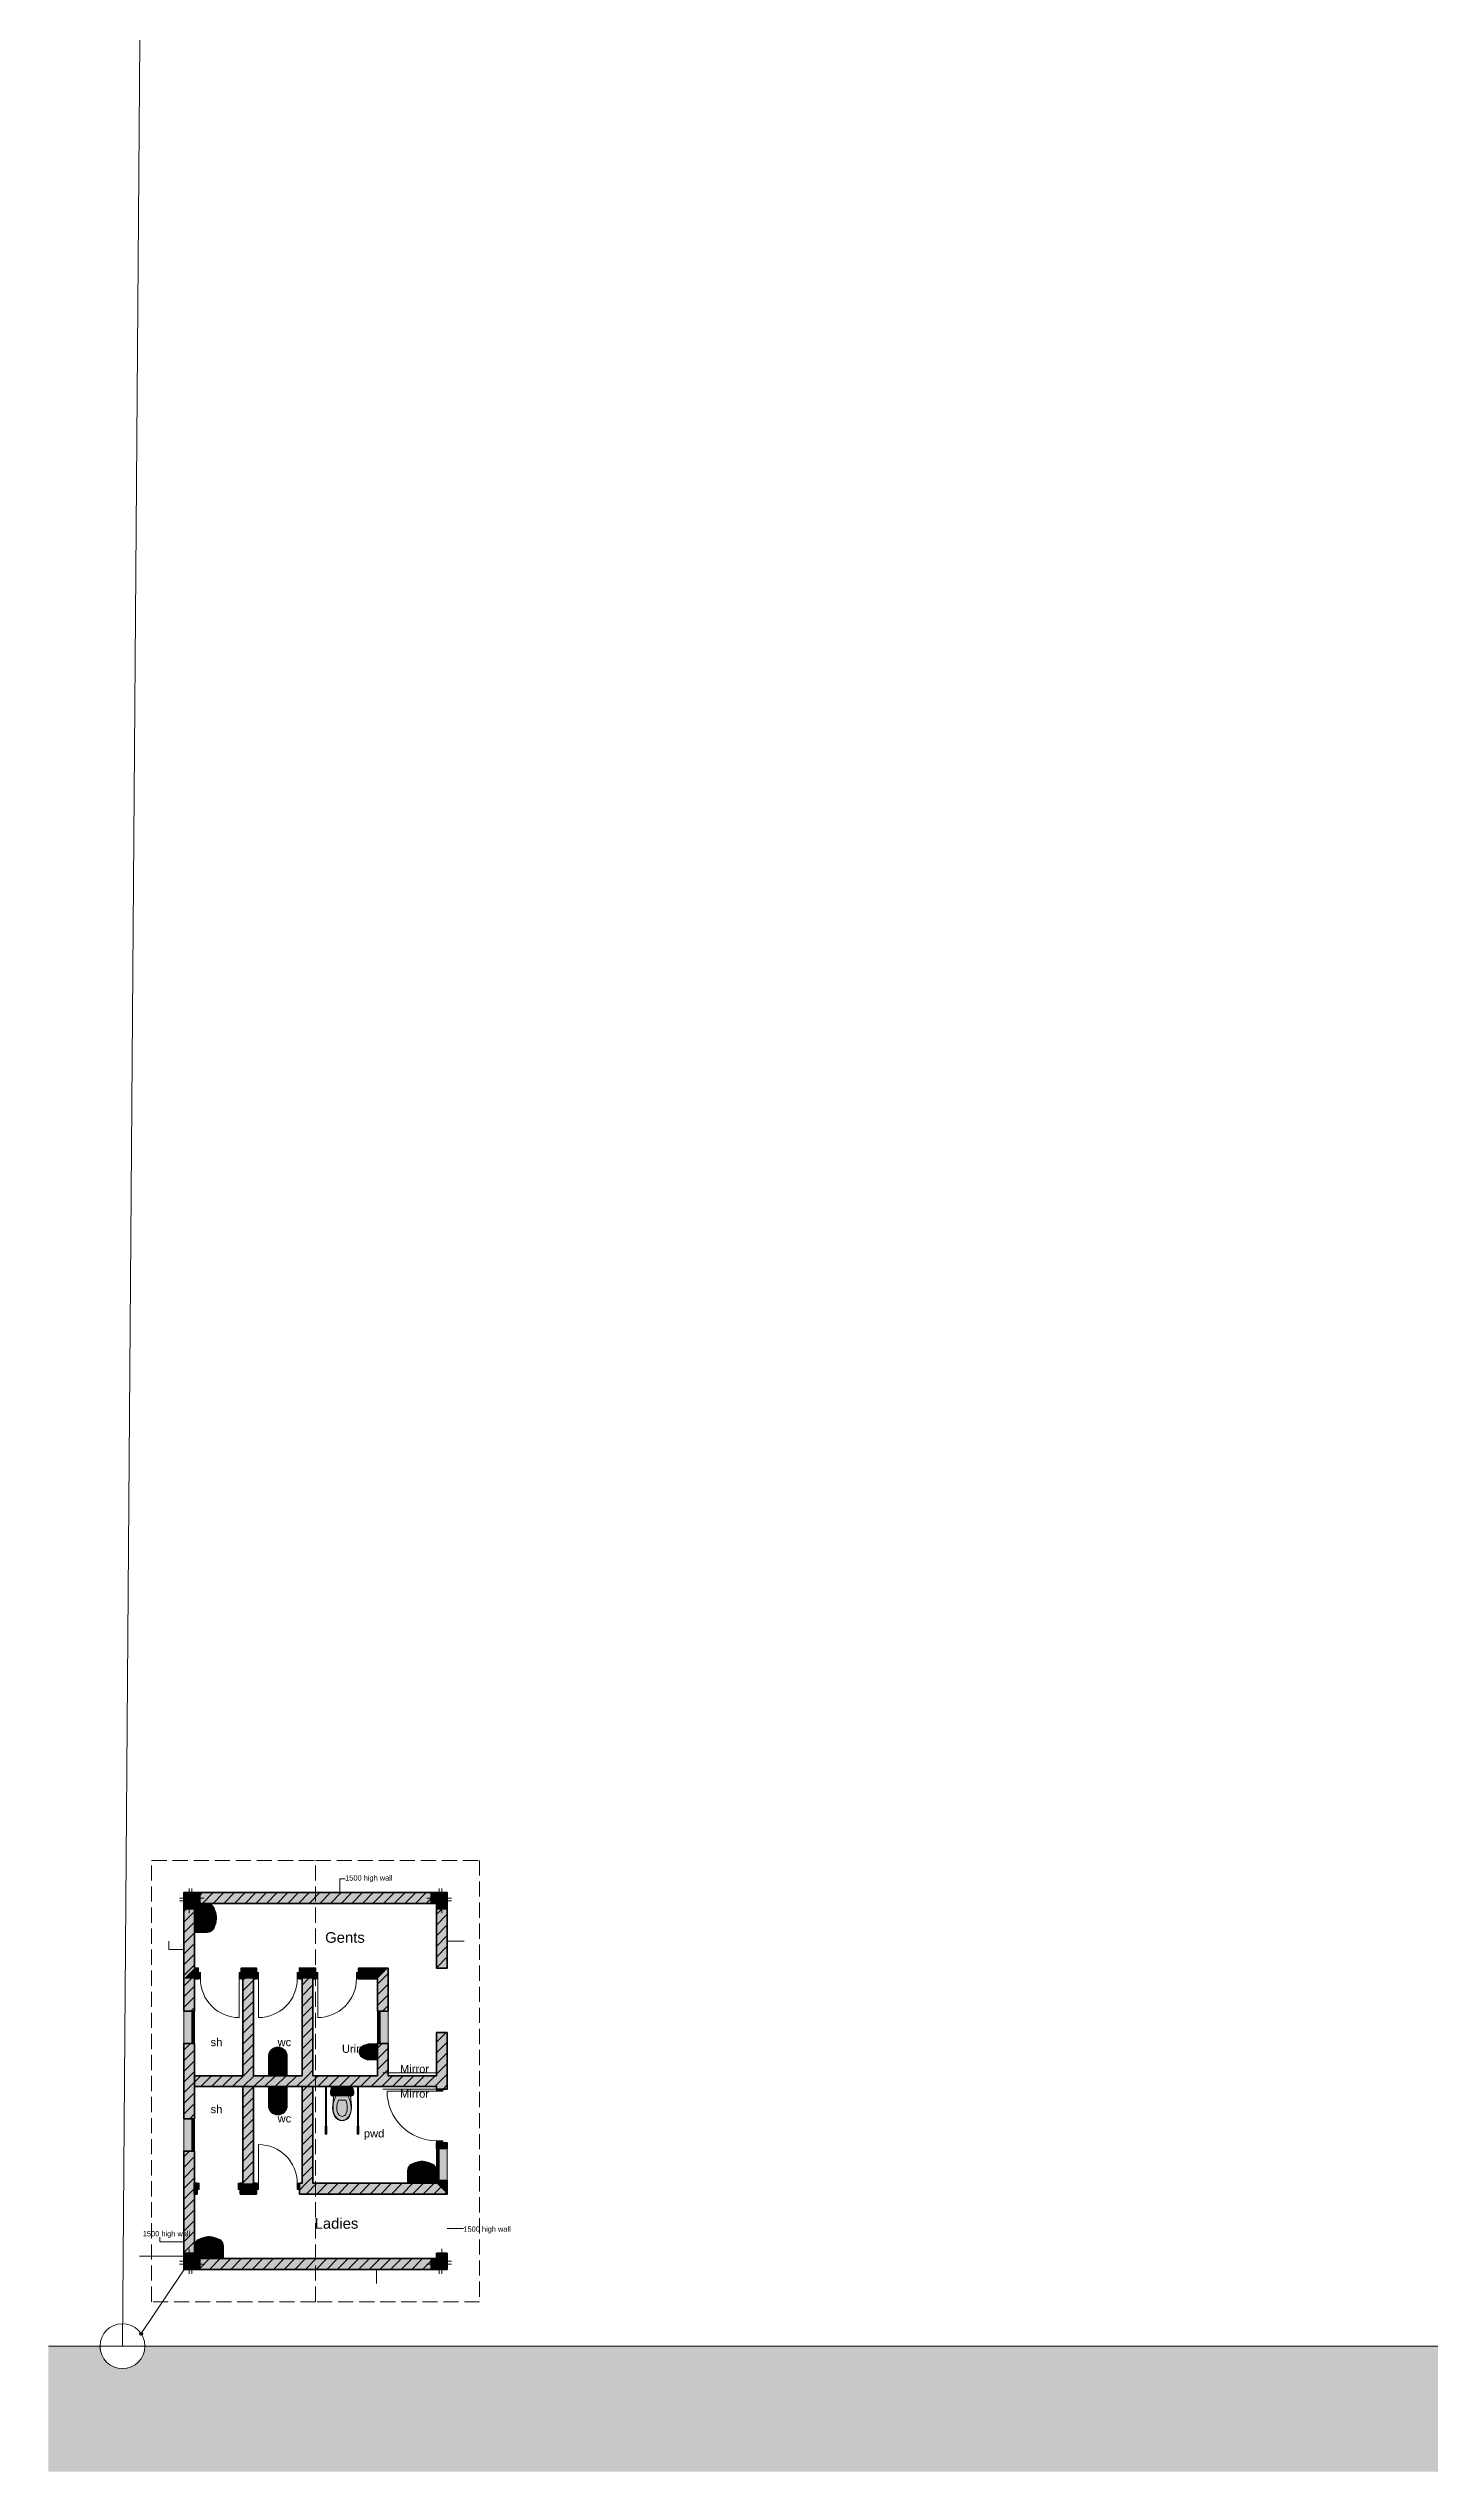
# Model space of a CAD drawing. Header units: millimetres. Extents: x -434067 to 834715, y -524312 to 693139.
# Drawn here: x 140718 to 166384, y 223674 to 268688 of the extents above; entities that cross this region are included whole.
import ezdxf

# ---------------------------------------------------------------- set-up
doc = ezdxf.new("R2010")
doc.units = ezdxf.units.MM
doc.layers.add('lights', color=1, linetype='Continuous')
doc.layers.add('PDF_2D Drafting - General', color=7, linetype='Continuous')
for name, color, linetype, true_color in [('PDF_Annotation - Label', 7, 'Continuous', 0x80c2ff), ('PDF_Interior$-$Furniture$', 7, 'Continuous', 0x6a6a6a), ('PDF_Shell - Roof', 7, 'Continuous', 0xbf8080), ('PDF_Structural - Bearing', 7, 'Continuous', 0xffffff)]:
    doc.layers.add(name, color=color, linetype=linetype, true_color=true_color)
doc.styles.add('PDF ArialMT', font='arial.ttf')

msp = doc.modelspace()

# ---------------------------------------------------------------- hatches: boundary and pattern name
at = {"layer": 'PDF_2D Drafting - General', "transparency": 33554559}
msp.add_hatch(color=256, dxfattribs=at).paths.add_polyline_path([(140718, 223674), (140718, 226003), (141675, 226003), (141701, 225860), (141773, 225735), (141884, 225642), (142020, 225592), (142165, 225592), (142302, 225642), (142413, 225735), (142485, 225860), (142510, 226003), (187917, 226003), (189781, 229961), (193940, 229961), (194944, 226003), (243979, 226003), (243979, 223674)])
at = {"layer": 'PDF_Interior$-$Furniture$', "true_color": 0xffffff, "transparency": 33554559}
for points in [[(143659, 233688), (143667, 233688), (143675, 233688), (143691, 233690), (143707, 233695), (143722, 233700), (143736, 233708), (143749, 233717), (143761, 233727), (143772, 233739), (143785, 233757), (143795, 233775), (143804, 233795), (143813, 233814), (143820, 233837), (143826, 233855), (143831, 233876), (143835, 233897), (143838, 233918), (143840, 233939), (143841, 233958), (143840, 233977), (143838, 233998), (143835, 234019), (143831, 234040), (143826, 234061), (143819, 234082), (143813, 234102), (143804, 234122), (143795, 234141), (143785, 234159), (143772, 234177), (143761, 234189), (143749, 234199), (143736, 234208), (143722, 234216), (143707, 234222), (143691, 234226), (143675, 234228), (143659, 234228), (143431, 234228), (143431, 233688)], [(144981, 231558), (144973, 231558), (144964, 231557), (144956, 231556), (144947, 231555), (144939, 231553), (144931, 231551), (144922, 231548), (144914, 231545), (144907, 231542), (144899, 231538), (144891, 231534), (144884, 231529), (144877, 231524), (144870, 231519), (144864, 231513), (144858, 231507), (144852, 231501), (144846, 231495), (144841, 231488), (144836, 231481), (144831, 231474), (144827, 231466), (144823, 231459), (144820, 231451), (144817, 231443), (144814, 231435), (144812, 231427), (144810, 231418), (144808, 231410), (144807, 231402), (144807, 231393), (144806, 231384), (144806, 231028), (144981, 231028)], [(144981, 231558), (144981, 231028), (145156, 231028), (145156, 231384), (145156, 231393), (145155, 231402), (145154, 231410), (145153, 231418), (145151, 231427), (145149, 231435), (145146, 231443), (145143, 231451), (145140, 231459), (145136, 231466), (145131, 231474), (145127, 231481), (145122, 231488), (145117, 231495), (145111, 231501), (145105, 231507), (145099, 231513), (145092, 231519), (145086, 231524), (145079, 231529), (145071, 231534), (145064, 231538), (145056, 231542), (145048, 231545), (145040, 231548), (145032, 231551), (145024, 231553), (145016, 231555), (145007, 231556), (144999, 231557), (144990, 231558)], [(146830, 231620), (146688, 231620), (146677, 231620), (146666, 231619), (146655, 231618), (146644, 231616), (146633, 231613), (146622, 231610), (146611, 231606), (146601, 231602), (146591, 231598), (146580, 231592), (146570, 231587), (146561, 231581), (146551, 231574), (146543, 231567), (146534, 231560), (146526, 231553), (146518, 231544), (146511, 231535), (146505, 231525), (146500, 231515), (146496, 231504), (146493, 231493), (146491, 231481), (146491, 231470), (146830, 231470)], [(146830, 231320), (146830, 231470), (146491, 231470), (146491, 231458), (146493, 231447), (146496, 231435), (146500, 231425), (146505, 231414), (146511, 231404), (146518, 231395), (146526, 231387), (146534, 231379), (146543, 231372), (146551, 231365), (146561, 231359), (146570, 231353), (146580, 231347), (146591, 231342), (146601, 231337), (146611, 231333), (146622, 231329), (146633, 231326), (146644, 231324), (146655, 231322), (146666, 231320), (146677, 231320), (146688, 231320)], [(144981, 230298), (144981, 230828), (144806, 230828), (144806, 230472), (144807, 230464), (144807, 230455), (144808, 230447), (144810, 230438), (144812, 230430), (144814, 230422), (144817, 230414), (144820, 230406), (144823, 230398), (144827, 230390), (144831, 230383), (144836, 230376), (144841, 230369), (144846, 230362), (144852, 230356), (144858, 230349), (144864, 230343), (144870, 230338), (144877, 230333), (144884, 230328), (144891, 230323), (144899, 230319), (144907, 230315), (144914, 230312), (144922, 230309), (144931, 230306), (144939, 230304), (144947, 230302), (144956, 230300), (144964, 230299), (144973, 230299)], [(144981, 230298), (144990, 230299), (144999, 230299), (145007, 230300), (145016, 230302), (145024, 230304), (145032, 230306), (145040, 230309), (145048, 230312), (145056, 230315), (145064, 230319), (145071, 230323), (145079, 230328), (145086, 230333), (145092, 230338), (145099, 230343), (145105, 230349), (145111, 230356), (145117, 230362), (145122, 230369), (145127, 230376), (145131, 230383), (145136, 230390), (145140, 230398), (145143, 230406), (145146, 230414), (145149, 230422), (145151, 230430), (145153, 230438), (145154, 230447), (145155, 230455), (145156, 230464), (145156, 230472), (145156, 230828), (144981, 230828)], [(145988, 230828), (145980, 230813), (145974, 230798), (145969, 230782), (145965, 230766), (145961, 230750), (145959, 230733), (145957, 230717), (145957, 230700), (145958, 230688), (145962, 230677), (145968, 230668), (145976, 230659), (145986, 230653), (145997, 230649), (146008, 230648), (146020, 230648), (146058, 230655), (146097, 230660), (146135, 230663), (146174, 230664), (146213, 230663), (146252, 230660), (146290, 230655), (146329, 230648), (146340, 230648), (146352, 230649), (146363, 230653), (146372, 230659), (146381, 230668), (146387, 230677), (146390, 230688), (146392, 230700), (146391, 230717), (146390, 230733), (146387, 230750), (146384, 230766), (146380, 230782), (146374, 230798), (146368, 230813), (146361, 230828)], [(146005, 230375), (146017, 230325), (146036, 230278), (146062, 230241), (146095, 230213), (146133, 230195), (146174, 230189), (146215, 230195), (146254, 230213), (146287, 230241), (146312, 230278), (146331, 230325), (146344, 230375), (146349, 230426), (146348, 230478), (146315, 230828), (146033, 230828), (146001, 230478), (145999, 230426)], [(147390, 229257), (147390, 229028), (147930, 229028), (147930, 229257), (147930, 229273), (147928, 229289), (147924, 229305), (147918, 229320), (147911, 229334), (147902, 229347), (147891, 229359), (147879, 229370), (147862, 229383), (147843, 229393), (147824, 229402), (147804, 229410), (147785, 229417), (147763, 229423), (147743, 229429), (147722, 229433), (147700, 229435), (147679, 229438), (147660, 229439), (147641, 229438), (147620, 229436), (147599, 229433), (147578, 229429), (147557, 229423), (147540, 229418), (147517, 229410), (147497, 229402), (147478, 229393), (147459, 229383), (147442, 229370), (147430, 229359), (147419, 229347), (147410, 229334), (147403, 229320), (147397, 229305), (147393, 229289), (147391, 229273), (147390, 229265)], [(143431, 227857), (143431, 227629), (143971, 227629), (143971, 227857), (143971, 227873), (143968, 227889), (143964, 227905), (143959, 227920), (143951, 227934), (143942, 227947), (143931, 227959), (143920, 227970), (143902, 227983), (143884, 227993), (143864, 228002), (143844, 228010), (143825, 228017), (143804, 228024), (143783, 228029), (143762, 228033), (143741, 228036), (143720, 228038), (143701, 228039), (143682, 228038), (143661, 228036), (143640, 228033), (143619, 228029), (143598, 228024), (143580, 228018), (143557, 228010), (143537, 228002), (143518, 227993), (143499, 227983), (143482, 227970), (143470, 227959), (143460, 227947), (143450, 227934), (143443, 227920), (143437, 227905), (143433, 227889), (143431, 227873), (143431, 227865)]]:
    msp.add_hatch(color=7, dxfattribs=at).paths.add_polyline_path(points)
at = {"layer": 'PDF_Structural - Bearing', "transparency": 33554559}
for color, points in [(7, [(143231, 232828), (143431, 233028), (143502, 233028), (143502, 232943), (143502, 232828)]), (7, [(143231, 232828), (143431, 232828), (143431, 232228), (143381, 232228), (143231, 232228)]), (7, [(144301, 233028), (144581, 233028), (144581, 232943), (144581, 232828), (144301, 232828), (144301, 232943)]), (7, [(145381, 233028), (145681, 233028), (145681, 232943), (145681, 232828), (145381, 232828), (145381, 232943)]), (7, [(146481, 232943), (146481, 233028), (147030, 233028), (146830, 232828), (146481, 232828)]), (7, [(146830, 232828), (147030, 233028), (147030, 232228), (146880, 232228), (146830, 232228)]), (256, [(143431, 232228), (143431, 231628), (143381, 231628), (143231, 231628), (143231, 232228), (143381, 232228)]), (256, [(146830, 232228), (146880, 232228), (147030, 232228), (147030, 231628), (146880, 231628), (146830, 231628)]), (7, [(147930, 231828), (148130, 231828), (148130, 230778), (148045, 230778), (147930, 230778)]), (7, [(143231, 231028), (143231, 231628), (143381, 231628), (143431, 231628), (143431, 231028)]), (7, [(146830, 231028), (146830, 231628), (146880, 231628), (147030, 231628), (147030, 231028)]), (7, [(143431, 231028), (143431, 230228), (143381, 230228), (143231, 230228), (143231, 231028)]), (256, [(143431, 229628), (143381, 229628), (143231, 229628), (143231, 230228), (143381, 230228), (143431, 230228)]), (7, [(143231, 228829), (143231, 229628), (143381, 229628), (143431, 229628), (143431, 228829)]), (7, [(147930, 229678), (147930, 229778), (148045, 229778), (148130, 229778), (148130, 229678), (147980, 229678)]), (256, [(147930, 229678), (147980, 229678), (148130, 229678), (148130, 229079), (147980, 229079), (147930, 229079)]), (7, [(143423, 228829), (143423, 229029), (143481, 229029), (143481, 228914), (143481, 228829)]), (7, [(144281, 229029), (144581, 229029), (144581, 228914), (144581, 228829), (144281, 228829), (144281, 228914)]), (7, [(145381, 228914), (145381, 229029), (147930, 229029), (148130, 228829), (145381, 228829)]), (7, [(147930, 229029), (147930, 229079), (147980, 229079), (148130, 229079), (148130, 228829)])]:
    msp.add_hatch(color=color, dxfattribs=at).paths.add_polyline_path(points)

# ---------------------------------------------------------------- linework, layer by layer
at = {"layer": 'PDF_2D Drafting - General', "color": 8, "lineweight": 15, "true_color": 0x7f7f7f}
for points in [[(142093, 226003), (142712, 308394), (243894, 306536), (242082, 226003)], [(140718, 226003), (141675, 226003), (140718, 226003), (187917, 226003), (142510, 226003), (187917, 226003), (189781, 229961), (193940, 229961), (194944, 226003), (243979, 226003), (194944, 226003), (193940, 229961), (189781, 229961), (187917, 226003), (189781, 229961), (193940, 229961), (193940, 253424), (199602, 254953), (207805, 254536)], [(146131, 234428), (146131, 234683), (146231, 234683)], [(143231, 233370), (142957, 233370), (142957, 233528)], [(148130, 233528), (148443, 233528)], [(146930, 231078), (147930, 231078)], [(146930, 230778), (147930, 230778)], [(145700, 228829), (146700, 228829)], [(148130, 229029), (147930, 229029)], [(143231, 227943), (142786, 227943), (142786, 228030)], [(148130, 228191), (148428, 228191)], [(146817, 227429), (146817, 227169)]]:
    msp.add_lwpolyline(points, dxfattribs=at)
msp.add_lwpolyline([(141675, 226003, 0.414174), (142093, 225586, 0.414175), (142510, 226003, -0.414175), (142093, 225586, -0.414174)], format="xyb", close=True, dxfattribs=at)
msp.add_circle((142093, 226003), 417, dxfattribs=at)
at = {"layer": 'PDF_Annotation - Label', "lineweight": 18}
msp.add_lwpolyline([(142455, 226254), (143408, 227677), (142408, 227677)], dxfattribs=at)
at = {"layer": 'PDF_Annotation - Label', "color": 161, "lineweight": 25, "true_color": 0x40a5ff}
msp.add_circle((142441, 226233), 25.1, dxfattribs=at)
at = {"layer": 'PDF_Annotation - Label', "color": 7, "lineweight": 0}
msp.add_circle((142441, 226233), 25, dxfattribs=at)
at = {"layer": 'PDF_Interior$-$Furniture$', "lineweight": 20}
for points in [[(143659, 233688), (143431, 233688), (143431, 234228), (143659, 234228)], [(143431, 234043), (143431, 233873)], [(143569, 233958), (143597, 233958)], [(143614, 234003), (143614, 233975)], [(143614, 233941), (143614, 233912)], [(143631, 233958), (143660, 233958)], [(146661, 231477), (146661, 231462)], [(146672, 231488), (146688, 231488)], [(146688, 231451), (146672, 231451)], [(146699, 231477), (146699, 231462)], [(145126, 231106), (144837, 231106)], [(146243, 230573), (146243, 230573)], [(146283, 230655), (146283, 230655)], [(146007, 230431), (146007, 230431)], [(146077, 230426), (146077, 230426)], [(146093, 230224), (146093, 230224)], [(146112, 230303), (146112, 230303)], [(146174, 230271), (146174, 230271)], [(146174, 230197), (146174, 230197)], [(146236, 230303), (146236, 230303)], [(146255, 230224), (146255, 230224)], [(146272, 230426), (146272, 230426)], [(146341, 230431), (146341, 230431)], [(147644, 229212), (147615, 229212)], [(147660, 229228), (147660, 229257)], [(147660, 229166), (147660, 229195)], [(147706, 229212), (147677, 229212)], [(147745, 229028), (147575, 229028)], [(143684, 227812), (143655, 227812)], [(143701, 227829), (143701, 227857)], [(143701, 227767), (143701, 227795)], [(143746, 227812), (143717, 227812)], [(143786, 227629), (143616, 227629)]]:
    msp.add_lwpolyline(points, dxfattribs=at)
for points in [[(143442, 233958, 0.00198), (143442, 233952, 0.055416), (143458, 233804, 0.167481), (143474, 233779, 0.173597), (143689, 233702, -0.183195), (143489, 233778, -0.17906), (143474, 233806, -0.033125), (143463, 233958, -0.033215), (143474, 234110, -0.178195), (143489, 234138, -0.182408), (143691, 234214, 0.172867), (143474, 234137, 0.167742), (143458, 234113, 0.055735), (143442, 233963)], [(143673, 234195, 0.1571), (143560, 234101, 0.136354), (143525, 233977, 0.020115), (143526, 233958, 0.02011), (143525, 233939, 0.136339), (143560, 233815, 0.156438), (143673, 233721)], [(143568, 234109, 0.038466), (143557, 233958, 0.038489), (143568, 233807)], [(143665, 233688, 0.226887), (143772, 233739, 0.048774), (143795, 233775, 0.096524), (143840, 233939, 0.017486), (143841, 233958, 0.017479), (143840, 233977, 0.096524), (143795, 234141, 0.050239), (143772, 234177, 0.227765), (143665, 234228)], [(143679, 233721, 0.219124), (143740, 233749, 0.128759), (143802, 233884, 0.059185), (143811, 233958, 0.059064), (143802, 234032, 0.12842), (143740, 234167, 0.217694), (143679, 234195)], [(145115, 231107, 0.047752), (145145, 231384, 0.414203), (144981, 231547, 0.41422), (144818, 231384)], [(144818, 231382, 0.000305), (144818, 231386, 0.047708), (144848, 231107)], [(146684, 231620, 0.103938), (146601, 231602, 0.094669), (146526, 231553, 0.204311), (146490, 231471, 0.204249), (146526, 231387, 0.095876), (146601, 231337, 0.103936), (146684, 231320)], [(146665, 231606, 0.148693), (146533, 231551, 0.2124), (146497, 231471, 0.211837), (146533, 231390, 0.148652), (146665, 231333)], [(146705, 231585, 0.085096), (146683, 231589, 0.093239), (146660, 231584, 0.10534), (146535, 231500, 0.188937), (146523, 231471, 0.188854), (146535, 231441, 0.105376), (146660, 231355, 0.088452), (146683, 231351, 0.085192), (146705, 231354)], [(146670, 231333, 0.257064), (146713, 231357, 0.079583), (146725, 231383, 0.05758), (146735, 231471, 0.057726), (146725, 231557, 0.078392), (146713, 231583, 0.257088), (146670, 231608)], [(146739, 231544, -0.046755), (146746, 231471, -0.046737), (146739, 231396, -0.115669), (146714, 231337, -0.179105), (146688, 231320), (146830, 231320), (146830, 231620), (146688, 231620, -0.182176), (146714, 231602, -0.115686), (146739, 231544)], [(145156, 230473, 0.047298), (145126, 230751), (144837, 230751, 0.0473), (144806, 230473)], [(144848, 230752, 0.047728), (144818, 230473, 0.414197), (144981, 230310, 0.414181), (145145, 230473, 0.047772), (145115, 230752)], [(147665, 229039, 0.055261), (147815, 229056, 0.16601), (147840, 229072, 0.172867), (147916, 229288, 0.003004), (147916, 229292, -0.004045), (147916, 229288, -0.182801), (147840, 229087, -0.179172), (147813, 229072, -0.03253), (147661, 229061, -0.033333), (147508, 229072, -0.179658), (147481, 229086, -0.182847), (147404, 229288, -0.003235), (147404, 229292, 0.004402), (147404, 229287, 0.173323), (147481, 229071, 0.169409), (147506, 229056, 0.055587), (147655, 229039)], [(147509, 229166, 0.038246), (147660, 229154, 0.038275), (147811, 229166)], [(143706, 227640, 0.055265), (143855, 227656, 0.166453), (143880, 227672, 0.172911), (143957, 227889, 0.002974), (143957, 227892, -0.004025), (143957, 227889, -0.182856), (143881, 227687, -0.17941), (143853, 227672, -0.033287), (143701, 227661, -0.033282), (143549, 227672, -0.179346), (143521, 227687, -0.18283), (143445, 227889, -0.003227), (143445, 227892, 0.004356), (143445, 227887, 0.173329), (143522, 227672, 0.169276), (143547, 227656, 0.055578), (143695, 227640)], [(143550, 227766, 0.038247), (143701, 227755, 0.038279), (143852, 227766)]]:
    msp.add_lwpolyline(points, format="xyb", dxfattribs=at)
for points in [[(144981, 231558, 0.414291), (144806, 231384), (144806, 231028), (145156, 231028), (145156, 231384, 0.414277)], [(144806, 230472), (144806, 230828), (145156, 230828), (145156, 230472, -0.413926), (144981, 230299, -0.413939)], [(146342, 230416, 0.013782), (146341, 230431, 0.005941), (146342, 230440, 0.133322), (146283, 230655), (146174, 230655), (146065, 230655, 0.133375), (146007, 230440, 0.006), (146007, 230431, 0.013732), (146007, 230416, 0.214636), (146093, 230224, 0.15858), (146174, 230197, 0.158508), (146255, 230224, 0.214592)], [(146236, 230303, 0.140275), (146272, 230426, 0.002473), (146272, 230431, 0.100907), (146243, 230573), (146174, 230573), (146105, 230573, 0.100907), (146076, 230431, 0.002472), (146076, 230426, 0.140184), (146112, 230303, 0.235534), (146174, 230271, 0.235484)], [(147660, 229439, 0.018663), (147641, 229438, 0.096343), (147478, 229393, 0.049594), (147442, 229370, 0.22746), (147390, 229263, 0.009952), (147390, 229257), (147390, 229028), (147930, 229028), (147930, 229257, 0.009952), (147930, 229263, 0.22746), (147879, 229370, 0.049594), (147843, 229393, 0.096344), (147679, 229438, 0.01866)], [(147424, 229271, 0.156085), (147517, 229157, 0.135924), (147641, 229123, 0.018247), (147660, 229124, 0.018289), (147680, 229123, 0.135923), (147804, 229157, 0.156076), (147897, 229271, 0.016421), (147897, 229277, 0.218026), (147869, 229338, 0.128026), (147735, 229400, 0.058831), (147660, 229409, 0.058838), (147586, 229400, 0.128026), (147451, 229338, 0.218026), (147423, 229277, 0.016416)], [(143701, 228039, 0.0187), (143682, 228038, 0.096399), (143518, 227993, 0.049604), (143482, 227970, 0.227453), (143431, 227863, 0.009838), (143431, 227857), (143431, 227629), (143971, 227629), (143971, 227857, 0.011869), (143971, 227863, 0.227453), (143920, 227970, 0.04961), (143884, 227993, 0.096417), (143720, 228038, 0.018699)], [(143464, 227871, 0.156202), (143557, 227757, 0.135913), (143681, 227723, 0.018241), (143701, 227724, 0.01824), (143720, 227723, 0.135913), (143844, 227757, 0.156206), (143938, 227871, 0.018505), (143938, 227877, 0.217842), (143910, 227938, 0.127905), (143775, 228000, 0.058725), (143701, 228009, 0.058725), (143627, 228000, 0.127906), (143492, 227938, 0.217846), (143464, 227877, 0.016384)]]:
    msp.add_lwpolyline(points, format="xyb", close=True, dxfattribs=at)
for points in [[(145897, 230823), (145897, 230828), (145857, 230828), (145857, 230823)], [(145867, 230089), (145887, 230089), (145887, 230823), (145867, 230823)], [(145980, 230813), (145974, 230798), (145969, 230782), (145965, 230766), (145961, 230750), (145959, 230733), (145957, 230717), (145957, 230700), (145958, 230688), (145962, 230677), (145968, 230668), (145976, 230659), (145986, 230653), (145997, 230649), (146008, 230648), (146020, 230648), (146058, 230655), (146097, 230660), (146135, 230663), (146174, 230664), (146213, 230663), (146252, 230660), (146290, 230655), (146329, 230648), (146340, 230648), (146352, 230649), (146363, 230653), (146372, 230659), (146381, 230668), (146387, 230677), (146390, 230688), (146392, 230700), (146391, 230717), (146390, 230733), (146387, 230750), (146384, 230766), (146380, 230782), (146374, 230798), (146368, 230813), (146361, 230828), (145988, 230828)], [(146017, 230325), (146036, 230278), (146062, 230241), (146095, 230213), (146133, 230195), (146174, 230189), (146215, 230195), (146254, 230213), (146287, 230241), (146312, 230278), (146331, 230325), (146344, 230375), (146349, 230426), (146348, 230478), (146315, 230828), (146033, 230828), (146001, 230478), (145999, 230426), (146005, 230375)], [(146492, 230823), (146492, 230828), (146452, 230828), (146452, 230823)], [(146462, 230089), (146482, 230089), (146482, 230823), (146462, 230823)], [(145862, 229939), (145892, 229939), (145892, 230089), (145862, 230089)], [(146457, 229939), (146487, 229939), (146487, 230089), (146457, 230089)]]:
    msp.add_lwpolyline(points, close=True, dxfattribs=at)
for centre, radius in [((143614, 233958), 35), ((143614, 233958), 25), ((147660, 229212), 35), ((147660, 229212), 25), ((143701, 227812), 35), ((143701, 227812), 25)]:
    msp.add_circle(centre, radius, dxfattribs=at)
for centre, start, end in [((146287, 231405), 180.7666, 191.6152), ((143676, 231405), 348.3849, 359.2332)]:
    msp.add_arc(centre, 1481, start, end, dxfattribs=at)
for points in [[(143659, 234228), (143661, 234228), (143663, 234228), (143665, 234228)], [(143673, 234195), (143675, 234195), (143677, 234195), (143679, 234195)], [(143689, 234214), (143691, 234214), (143693, 234214), (143695, 234214)], [(143691, 234214), (143692, 234214), (143693, 234214), (143695, 234214)], [(143442, 233958), (143442, 233960), (143442, 233961), (143442, 233963)], [(143665, 233688), (143663, 233688), (143661, 233688), (143659, 233688)], [(143679, 233721), (143677, 233721), (143675, 233721), (143673, 233721)], [(143694, 233702), (143692, 233702), (143691, 233702), (143689, 233702)], [(143694, 233702), (143693, 233702), (143692, 233702), (143691, 233702)], [(146661, 231477), (146661, 231483), (146666, 231488), (146672, 231488)], [(146672, 231451), (146666, 231451), (146661, 231455), (146661, 231461)], [(146665, 231608), (146666, 231608), (146668, 231608), (146670, 231608)], [(146684, 231620), (146685, 231620), (146687, 231620), (146688, 231620)], [(146688, 231488), (146694, 231488), (146699, 231483), (146699, 231477)], [(146699, 231461), (146699, 231455), (146694, 231451), (146688, 231451)], [(146781, 231489), (146771, 231489), (146763, 231481), (146763, 231471)], [(146763, 231471), (146763, 231460), (146771, 231452), (146781, 231452)], [(146800, 231471), (146800, 231481), (146792, 231489), (146781, 231489)], [(146781, 231452), (146792, 231452), (146800, 231460), (146800, 231471)], [(146670, 231333), (146668, 231333), (146666, 231334), (146665, 231334)], [(146688, 231320), (146687, 231320), (146685, 231320), (146684, 231320)], [(144818, 230473), (144818, 230473), (144818, 230474), (144818, 230475)], [(147661, 229039), (147659, 229039), (147657, 229039), (147655, 229039)], [(147665, 229039), (147664, 229039), (147662, 229039), (147660, 229039)], [(143701, 227640), (143699, 227640), (143697, 227640), (143695, 227640)], [(143706, 227640), (143704, 227640), (143703, 227640), (143701, 227640)]]:
    msp.add_open_spline(points, degree=3, dxfattribs=at)
at = {"layer": 'PDF_Interior$-$Furniture$', "color": 7, "lineweight": 0, "true_color": 0xffffff, "transparency": 33554559}
for points in [[(145857, 230823), (145897, 230823), (145857, 230828), (145897, 230828)], [(145867, 230823), (145867, 230089), (145887, 230823), (145887, 230089)], [(146452, 230823), (146492, 230823), (146452, 230828), (146492, 230828)], [(146462, 230823), (146462, 230089), (146482, 230823), (146482, 230089)], [(145862, 230089), (145862, 229939), (145892, 230089), (145892, 229939)], [(146457, 230089), (146457, 229939), (146487, 230089), (146487, 229939)]]:
    msp.add_solid(points, dxfattribs=at)
at = {"layer": 'PDF_Shell - Roof', "lineweight": 13}
for points in [[(142634, 235028), (142917, 235028)], [(143026, 235028), (143308, 235028)], [(143417, 235028), (143699, 235028)], [(143808, 235028), (144090, 235028)], [(144199, 235028), (144481, 235028)], [(144590, 235028), (144872, 235028)], [(144981, 235028), (145264, 235028)], [(145373, 235028), (145655, 235028)], [(145682, 235028), (145965, 235028)], [(146074, 235028), (146356, 235028)], [(146465, 235028), (146747, 235028)], [(146856, 235028), (147138, 235028)], [(147247, 235028), (147529, 235028)], [(147638, 235028), (147920, 235028)], [(148029, 235028), (148312, 235028)], [(148421, 235028), (148703, 235028)], [(148730, 235028), (148730, 234746)], [(142634, 234652), (142634, 234935)], [(142634, 234261), (142634, 234543)], [(145682, 234652), (145682, 234935)], [(145682, 234261), (145682, 234543)], [(148730, 234637), (148730, 234355)], [(142634, 233870), (142634, 234152)], [(145682, 233870), (145682, 234152)], [(148730, 234246), (148730, 233963)], [(142634, 233479), (142634, 233761)], [(145682, 233479), (145682, 233761)], [(148730, 233854), (148730, 233572)], [(142634, 233088), (142634, 233370)], [(145682, 233088), (145682, 233370)], [(148730, 233463), (148730, 233181)], [(142634, 232697), (142634, 232979)], [(145682, 232697), (145682, 232979)], [(148730, 233072), (148730, 232790)], [(142634, 232305), (142634, 232588)], [(145682, 232305), (145682, 232588)], [(148730, 232681), (148730, 232399)], [(148730, 232290), (148730, 232008)], [(142634, 231914), (142634, 232196)], [(145682, 231914), (145682, 232196)], [(148730, 231898), (148730, 231616)], [(142634, 231523), (142634, 231805)], [(142634, 231132), (142634, 231414)], [(145682, 231523), (145682, 231805)], [(145682, 231132), (145682, 231414)], [(148730, 231507), (148730, 231225)], [(142634, 230741), (142634, 231023)], [(145682, 230741), (145682, 231023)], [(148730, 231116), (148730, 230834)], [(142634, 230349), (142634, 230632)], [(145682, 230349), (145682, 230632)], [(148730, 230725), (148730, 230443)], [(142634, 229958), (142634, 230240)], [(145682, 229958), (145682, 230240)], [(148730, 230334), (148730, 230052)], [(142634, 229567), (142634, 229849)], [(145682, 229567), (145682, 229849)], [(148730, 229943), (148730, 229660)], [(142634, 229176), (142634, 229458)], [(145682, 229176), (145682, 229458)], [(148730, 229551), (148730, 229269)], [(148730, 229160), (148730, 228878)], [(142634, 228785), (142634, 229067)], [(142634, 228394), (142634, 228676)], [(145682, 228785), (145682, 229067)], [(145682, 228394), (145682, 228676)], [(148730, 228769), (148730, 228487)], [(142634, 228002), (142634, 228285)], [(145682, 228002), (145682, 228285)], [(148730, 228378), (148730, 228096)], [(142634, 227611), (142634, 227893)], [(145682, 227611), (145682, 227893)], [(148730, 227987), (148730, 227705)], [(142634, 227220), (142634, 227502)], [(145682, 227220), (145682, 227502)], [(148730, 227595), (148730, 227313)], [(142634, 226829), (142634, 227111)], [(145400, 226829), (145682, 226829), (145682, 227111)], [(148730, 227204), (148730, 226922)], [(142944, 226829), (142662, 226829)], [(143335, 226829), (143053, 226829)], [(143726, 226829), (143444, 226829)], [(144118, 226829), (143835, 226829)], [(144509, 226829), (144227, 226829)], [(144900, 226829), (144618, 226829)], [(145291, 226829), (145009, 226829)], [(145992, 226829), (145710, 226829)], [(146383, 226829), (146101, 226829)], [(146774, 226829), (146492, 226829)], [(147166, 226829), (146883, 226829)], [(147557, 226829), (147275, 226829)], [(147948, 226829), (147666, 226829)], [(148339, 226829), (148057, 226829)], [(148730, 226829), (148448, 226829)]]:
    msp.add_lwpolyline(points, dxfattribs=at)
at = {"layer": 'PDF_Structural - Bearing', "color": 1, "lineweight": 0}
for points in [[(143301, 234328), (143151, 234328)], [(143251, 234278), (143151, 234278)], [(143331, 234358), (143331, 234508)], [(143331, 234278), (143331, 234278)], [(143331, 234198), (143331, 234048)], [(143381, 234408), (143381, 234508)], [(143381, 234328), (143381, 234328)], [(143381, 234248), (143381, 234148)], [(143411, 234278), (143511, 234278)], [(143461, 234328), (143611, 234328)], [(147900, 234328), (147750, 234328)], [(147950, 234278), (147850, 234278)], [(147980, 234408), (147980, 234508)], [(147980, 234328), (147980, 234328)], [(147980, 234248), (147980, 234148)], [(148030, 234358), (148030, 234508)], [(148030, 234278), (148030, 234278)], [(148030, 234198), (148030, 234048)], [(148060, 234328), (148210, 234328)], [(148110, 234278), (148210, 234278)], [(143331, 227659), (143331, 227809)], [(148030, 227659), (148030, 227809)], [(143251, 227579), (143151, 227579)], [(143301, 227529), (143151, 227529)], [(143331, 227579), (143331, 227579)], [(143331, 227499), (143331, 227349)], [(143381, 227609), (143381, 227709)], [(143381, 227529), (143381, 227529)], [(143381, 227449), (143381, 227349)], [(143411, 227579), (143511, 227579)], [(143461, 227529), (143611, 227529)], [(147900, 227529), (147750, 227529)], [(147950, 227579), (147850, 227579)], [(147980, 227609), (147980, 227709)], [(147980, 227529), (147980, 227529)], [(147980, 227449), (147980, 227349)], [(148030, 227579), (148030, 227579)], [(148030, 227499), (148030, 227349)], [(148060, 227529), (148210, 227529)], [(148110, 227579), (148210, 227579)]]:
    msp.add_lwpolyline(points, dxfattribs=at)
at = {"layer": 'PDF_Structural - Bearing', "color": 14, "lineweight": 35, "true_color": 0xa80f02}
for points in [[(143231, 234428), (143231, 234228), (143531, 234228), (143531, 234428)], [(143431, 234428), (143231, 234428), (143231, 234128), (143431, 234128)], [(147830, 234428), (147830, 234228), (148130, 234228), (148130, 234428)], [(148130, 234428), (147930, 234428), (147930, 234128), (148130, 234128)], [(143431, 227729), (143231, 227729), (143231, 227429), (143431, 227429)], [(143231, 227629), (143231, 227429), (143531, 227429), (143531, 227629)], [(147830, 227629), (147830, 227429), (148130, 227429), (148130, 227629)], [(148130, 227729), (147930, 227729), (147930, 227429), (148130, 227429)]]:
    msp.add_lwpolyline(points, close=True, dxfattribs=at)
at = {"layer": 'PDF_Structural - Bearing', "color": 7, "lineweight": 13}
for points in [[(143283, 234128), (143231, 234076)], [(143431, 234078), (143231, 233878)], [(143531, 234376), (143583, 234428)], [(143581, 234228), (143781, 234428)], [(143779, 234228), (143979, 234428)], [(143977, 234228), (144177, 234428)], [(144175, 234228), (144375, 234428)], [(144373, 234228), (144573, 234428)], [(144571, 234228), (144771, 234428)], [(144769, 234228), (144969, 234428)], [(144967, 234228), (145167, 234428)], [(145165, 234228), (145365, 234428)], [(145363, 234228), (145563, 234428)], [(145561, 234228), (145761, 234428)], [(145759, 234228), (145959, 234428)], [(145957, 234228), (146157, 234428)], [(146155, 234228), (146355, 234428)], [(146353, 234228), (146553, 234428)], [(146551, 234228), (146751, 234428)], [(146749, 234228), (146949, 234428)], [(146947, 234228), (147147, 234428)], [(147145, 234228), (147344, 234428)], [(147342, 234228), (147542, 234428)], [(147540, 234228), (147740, 234428)], [(147738, 234228), (147830, 234320)], [(147930, 234024), (148034, 234128)], [(143431, 233880), (143231, 233680)], [(143431, 233682), (143231, 233482)], [(147930, 233826), (148130, 234026)], [(147930, 233628), (148130, 233828)], [(147930, 233430), (148130, 233630)], [(143431, 233484), (143231, 233284)], [(143431, 233286), (143231, 233086)], [(147930, 233232), (148130, 233432)], [(147930, 233034), (148130, 233234)], [(143431, 233088), (143231, 232888)], [(148122, 233028), (148130, 233036)], [(143231, 228731), (143329, 228829)], [(143231, 228533), (143431, 228733)], [(143231, 228335), (143431, 228535)], [(143231, 228137), (143431, 228337)], [(143231, 227939), (143431, 228139)], [(143231, 227741), (143431, 227941)], [(143417, 227729), (143431, 227743)], [(143531, 227447), (143713, 227629)], [(143711, 227429), (143911, 227629)], [(143909, 227429), (144109, 227629)], [(144107, 227429), (144307, 227629)], [(144305, 227429), (144505, 227629)], [(144503, 227429), (144703, 227629)], [(144701, 227429), (144901, 227629)], [(144899, 227429), (145099, 227629)], [(145097, 227429), (145296, 227629)], [(145294, 227429), (145494, 227629)], [(145492, 227429), (145692, 227629)], [(145690, 227429), (145890, 227629)], [(145888, 227429), (146088, 227629)], [(146086, 227429), (146286, 227629)], [(146284, 227429), (146484, 227629)], [(146482, 227429), (146682, 227629)], [(146680, 227429), (146880, 227629)], [(146878, 227429), (147078, 227629)], [(147076, 227429), (147276, 227629)], [(147274, 227429), (147474, 227629)], [(147472, 227429), (147672, 227629)], [(147670, 227429), (147830, 227589)]]:
    msp.add_lwpolyline(points, dxfattribs=at)
at = {"layer": 'PDF_Structural - Bearing', "color": 7, "lineweight": 35}
for points in [[(143231, 234128), (143231, 232828), (143231, 232228), (143381, 232228), (143431, 232228)], [(143381, 232228), (143431, 232228), (143431, 232828), (143502, 232828), (143502, 232943), (143502, 233028), (143431, 233028), (143431, 234128)], [(147830, 234428), (143531, 234428)], [(143531, 234228), (147830, 234228)], [(147930, 234128), (147930, 233028), (148130, 233028), (148130, 234128)], [(143431, 231628), (143381, 231628), (143231, 231628), (143231, 231028), (143231, 230228), (143381, 230228), (143431, 230228), (143431, 231028), (144331, 231028), (144331, 232828), (144301, 232828), (144301, 232943), (144301, 232828), (144338, 232828), (144301, 232828)], [(143502, 232828), (143465, 232828), (143502, 232828), (143502, 232943), (143502, 233028), (143465, 233028), (143502, 233028)], [(145381, 233028), (145418, 233028), (145381, 233028), (145381, 232943), (145381, 232828), (145431, 232828), (145431, 231028), (144531, 231028), (144531, 232828), (144581, 232828), (144581, 232943), (144581, 233028), (144301, 233028)], [(144581, 232828), (144544, 232828), (144581, 232828), (144581, 232943), (144581, 233028), (144544, 233028), (144581, 233028)], [(145681, 233028), (145381, 233028), (145381, 232943), (145381, 232828), (145418, 232828), (145381, 232828)], [(148130, 230778), (148045, 230778), (148130, 230778), (148130, 230815), (148130, 230778), (148130, 231828), (147930, 231828), (147930, 231028), (147030, 231028), (147030, 231628), (146880, 231628), (146830, 231628), (146830, 231028), (145631, 231028), (145631, 232828), (145681, 232828), (145681, 232943), (145681, 233028), (145644, 233028), (145681, 233028), (145681, 232943), (145681, 232828), (145644, 232828), (145681, 232828)], [(146481, 232828), (146518, 232828), (146481, 232828), (146481, 232943), (146481, 233028), (146518, 233028), (146481, 233028)], [(146830, 232228), (146880, 232228)], [(147930, 230778), (148045, 230778), (147930, 230778), (147930, 230815), (147930, 230778), (147930, 230828), (143431, 230828), (143431, 231028), (143431, 231628), (143381, 231628)], [(146830, 231628), (146880, 231628)], [(144281, 228829), (144581, 228829), (144581, 228914), (144581, 229029), (144531, 229029), (144531, 230828), (144331, 230828), (144331, 229029), (144281, 229029), (144281, 228914), (144281, 229029), (144318, 229029), (144281, 229029)], [(143431, 230228), (143381, 230228)], [(143381, 229628), (143231, 229628), (143231, 228829), (143231, 227729)], [(143431, 227729), (143431, 228829), (143431, 229628), (143381, 229628), (143431, 229628)], [(147930, 229778), (148045, 229778), (147930, 229778), (147930, 229742), (147930, 229778), (147930, 229678), (147980, 229678), (148130, 229678), (148130, 229778), (148045, 229778), (148130, 229778), (148130, 229742), (148130, 229778)], [(147930, 229678), (147980, 229678)], [(143481, 229029), (143444, 229029), (143481, 229029), (143481, 228914), (143481, 229029), (143423, 229029), (143423, 228829), (143481, 228829), (143444, 228829), (143481, 228829), (143481, 228914), (143481, 228829)], [(144581, 229029), (144544, 229029), (144581, 229029), (144581, 228914), (144581, 228829), (144544, 228829), (144581, 228829)], [(145381, 229029), (145418, 229029), (145381, 229029), (145381, 228914), (145381, 228829), (145418, 228829), (145381, 228829)], [(147930, 229079), (147980, 229079)], [(147830, 227629), (143531, 227629)], [(143531, 227429), (147830, 227429)]]:
    msp.add_lwpolyline(points, dxfattribs=at)
at = {"layer": 'PDF_Structural - Bearing', "lineweight": 0}
for points in [[(143502, 232961), (143369, 232828), (143231, 232690)], [(144361, 233028), (144301, 232969)], [(144559, 233028), (144359, 232828), (144331, 232800)], [(144331, 232602), (144531, 232802)], [(144581, 232852), (144557, 232828)], [(145549, 233028), (145381, 232860)], [(145681, 232962), (145547, 232828), (145431, 232712)], [(146539, 233028), (146481, 232970)], [(146737, 233028), (146537, 232828)], [(146934, 233028), (146735, 232828)], [(147030, 232926), (146830, 232726)], [(147030, 232728), (146830, 232528)], [(143431, 232692), (143231, 232492)], [(143431, 232494), (143231, 232294)], [(143431, 232296), (143363, 232228)], [(144331, 232404), (144531, 232604)], [(144331, 232206), (144531, 232406)], [(145431, 232514), (145631, 232714)], [(145431, 232316), (145631, 232516)], [(145431, 232118), (145631, 232318)], [(147030, 232530), (146830, 232330)], [(147030, 232332), (146926, 232228)], [(144331, 232008), (144531, 232208)], [(144331, 231810), (144531, 232010)], [(145431, 231920), (145631, 232120)], [(145431, 231722), (145631, 231922)], [(148110, 231828), (147930, 231648)], [(143357, 231628), (143231, 231502)], [(143431, 231504), (143231, 231304)], [(144331, 231612), (144531, 231812)], [(144331, 231414), (144531, 231614)], [(144331, 231216), (144531, 231416)], [(145431, 231524), (145631, 231724)], [(145431, 231326), (145631, 231526)], [(146920, 231628), (146830, 231538)], [(147030, 231540), (146830, 231340)], [(148130, 231650), (147930, 231450)], [(148130, 231452), (147930, 231253)], [(143431, 231306), (143231, 231106)], [(143431, 231108), (143351, 231028), (143231, 230908)], [(143549, 231028), (143431, 230910), (143231, 230710)], [(143547, 230828), (143747, 231028)], [(143745, 230828), (143945, 231028)], [(143943, 230828), (144143, 231028)], [(144141, 230828), (144341, 231028), (144531, 231218)], [(144331, 230820), (144339, 230828), (144539, 231028)], [(144537, 230828), (144737, 231028)], [(144735, 230828), (144935, 231028)], [(144933, 230828), (145133, 231028)], [(145131, 230828), (145331, 231028)], [(145329, 230828), (145529, 231028), (145631, 231130)], [(145431, 231128), (145631, 231328)], [(145431, 230732), (145527, 230828), (145727, 231028)], [(145725, 230828), (145925, 231028)], [(145923, 230828), (146123, 231028)], [(146121, 230828), (146320, 231028)], [(146318, 230828), (146518, 231028)], [(146516, 230828), (146716, 231028)], [(146714, 230828), (146914, 231028), (147030, 231144)], [(147030, 231342), (146830, 231142)], [(146912, 230828), (147112, 231028)], [(147110, 230828), (147310, 231028)], [(147308, 230828), (147508, 231028)], [(147506, 230828), (147706, 231028)], [(147704, 230828), (147904, 231028)], [(147902, 230828), (147930, 230856), (148130, 231056)], [(148130, 231254), (147930, 231054)], [(143431, 230712), (143231, 230512)], [(143431, 230514), (143231, 230314)], [(144331, 230622), (144531, 230822)], [(144331, 230424), (144531, 230624)], [(145431, 230534), (145631, 230734)], [(145431, 230336), (145631, 230537)], [(148130, 230859), (148050, 230778)], [(143431, 230316), (143343, 230228)], [(144331, 230226), (144531, 230426)], [(144331, 230028), (144531, 230228)], [(144331, 229831), (144531, 230031)], [(145431, 230139), (145631, 230339)], [(145431, 229941), (145631, 230141)], [(143337, 229628), (143231, 229523)], [(144331, 229633), (144531, 229833)], [(144331, 229435), (144531, 229635)], [(145431, 229743), (145631, 229943)], [(145431, 229545), (145631, 229745)], [(148040, 229778), (147940, 229678)], [(143431, 229525), (143231, 229325)], [(143431, 229327), (143231, 229127)], [(143431, 229129), (143231, 228929)], [(144331, 229237), (144531, 229437)], [(144331, 229039), (144531, 229239)], [(145631, 229151), (145509, 229029), (145381, 228901)], [(145431, 229347), (145631, 229547)], [(145431, 229149), (145631, 229349)], [(143431, 228931), (143329, 228829)], [(143481, 228980), (143423, 228923)], [(144321, 229029), (144281, 228988)], [(144531, 229041), (144519, 229029), (144319, 228829)], [(144581, 228893), (144517, 228829)], [(145706, 229029), (145506, 228829)], [(145904, 229029), (145704, 228829)], [(146102, 229029), (145902, 228829)], [(146300, 229029), (146100, 228829)], [(146498, 229029), (146298, 228829)], [(146696, 229029), (146496, 228829)], [(146894, 229029), (146694, 228829)], [(147092, 229029), (146892, 228829)], [(147290, 229029), (147090, 228829)], [(147488, 229029), (147288, 228829)], [(147686, 229029), (147486, 228829)], [(147884, 229029), (147684, 228829)], [(148006, 228953), (147882, 228829)], [(147934, 229079), (147930, 229075)], [(148130, 229077), (148006, 228953)], [(148105, 228854), (148080, 228829)], [(148130, 228879), (148105, 228854)]]:
    msp.add_lwpolyline(points, dxfattribs=at)
at = {"layer": 'PDF_Structural - Bearing', "color": 30, "lineweight": 20, "true_color": 0xff6600}
for points in [[(143502, 232943), (143542, 232943), (143542, 232828), (143502, 232828)], [(144301, 232828), (144261, 232828), (144261, 232943), (144301, 232943)], [(144581, 232828), (144621, 232828), (144621, 232943), (144581, 232943)], [(145381, 232943), (145341, 232943), (145341, 232828), (145381, 232828)], [(145681, 232828), (145721, 232828), (145721, 232943), (145681, 232943)], [(146481, 232943), (146441, 232943), (146441, 232828), (146481, 232828)], [(147930, 230778), (147930, 230738), (148045, 230738), (148045, 230778)], [(148045, 229778), (148045, 229819), (147930, 229819), (147930, 229778)], [(143481, 229029), (143521, 229029), (143521, 228914), (143481, 228914)], [(144281, 228914), (144241, 228914), (144241, 229029), (144281, 229029)], [(144581, 229029), (144621, 229029), (144621, 228914), (144581, 228914)], [(145381, 228914), (145341, 228914), (145341, 229029), (145381, 229029)]]:
    msp.add_lwpolyline(points, close=True, dxfattribs=at)
at = {"layer": 'PDF_Structural - Bearing', "color": 30, "lineweight": 18, "true_color": 0xff6600}
for points in [[(144261, 232828), (144261, 232108, -0.414228), (143542, 232828)], [(144621, 232828), (144621, 232108, 0.414228), (145341, 232828)], [(145721, 232828), (145721, 232108, 0.414219), (146441, 232828)], [(147930, 230738), (147010, 230738, 0.414222), (147930, 229819)], [(144621, 229029), (144621, 229748, -0.41419), (145341, 229029)]]:
    msp.add_lwpolyline(points, format="xyb", dxfattribs=at)
at = {"layer": 'PDF_Structural - Bearing', "color": 7, "lineweight": 35}
for points in [[(144338, 233028), (144301, 233028), (144301, 232943), (144301, 233028)], [(146481, 232943), (146481, 232828), (146830, 232828), (146830, 232228), (146880, 232228), (147030, 232228), (147030, 233028), (146481, 233028)], [(145381, 228914), (145381, 229029), (145431, 229029), (145431, 230828), (145631, 230828), (145631, 229029), (147930, 229029), (147930, 229079), (147980, 229079), (148130, 229079), (148130, 228829), (145381, 228829)], [(144318, 228829), (144281, 228829), (144281, 228914), (144281, 228829)]]:
    msp.add_lwpolyline(points, close=True, dxfattribs=at)
at = {"layer": 'PDF_Structural - Bearing', "color": 30, "lineweight": 18, "true_color": 0xff6600}
for points in [[(143231, 231628), (143231, 232228)], [(143381, 232153), (143381, 231703)], [(143431, 231628), (143431, 232228)], [(143431, 231703), (143431, 232153)], [(146830, 231628), (146830, 232228)], [(146830, 231703), (146830, 232153)], [(146880, 232153), (146880, 231703)], [(147030, 231628), (147030, 232228)], [(143231, 230228), (143231, 229628)], [(143381, 229703), (143381, 230153)], [(143431, 230228), (143431, 229628)], [(143431, 230153), (143431, 229703)], [(147930, 229079), (147930, 229678)], [(147930, 229154), (147930, 229603)], [(147980, 229603), (147980, 229154)], [(148130, 229079), (148130, 229678)]]:
    msp.add_lwpolyline(points, dxfattribs=at)
at = {"layer": 'PDF_Structural - Bearing', "color": 30, "lineweight": 20, "true_color": 0xff6600}
for points in [[(143381, 232228), (143381, 232153), (143431, 232153), (143431, 232228)], [(146880, 232228), (146880, 232153), (146830, 232153), (146830, 232228)], [(143431, 231628), (143431, 231703), (143381, 231703), (143381, 231628)], [(146830, 231628), (146830, 231703), (146880, 231703), (146880, 231628)], [(143431, 230228), (143431, 230153), (143381, 230153), (143381, 230228)], [(143381, 229628), (143381, 229703), (143431, 229703), (143431, 229628)], [(147980, 229678), (147980, 229603), (147930, 229603), (147930, 229678)], [(147930, 229079), (147930, 229154), (147980, 229154), (147980, 229079)]]:
    msp.add_lwpolyline(points, dxfattribs=at)
at = {"layer": 'PDF_Structural - Bearing', "color": 9, "lineweight": 0, "true_color": 0xdad1ae, "transparency": 33554559}
for points in [[(143231, 234428), (143531, 234428), (143231, 234228), (143531, 234228)], [(143431, 234428), (143431, 234128), (143231, 234428), (143231, 234128)], [(147830, 234428), (148130, 234428), (147830, 234228), (148130, 234228)], [(148130, 234428), (148130, 234128), (147930, 234428), (147930, 234128)], [(143431, 227729), (143431, 227429), (143231, 227729), (143231, 227429)], [(143231, 227629), (143531, 227629), (143231, 227429), (143531, 227429)], [(147830, 227629), (148130, 227629), (147830, 227429), (148130, 227429)], [(148130, 227729), (148130, 227429), (147930, 227729), (147930, 227429)]]:
    msp.add_solid(points, dxfattribs=at)
at = {"layer": 'PDF_Structural - Bearing', "lineweight": 0, "transparency": 33554559}
for points in [[(143231, 232828), (143231, 234128), (143431, 233028), (143431, 234128)], [(147830, 234428), (147830, 234228), (143531, 234428), (143531, 234228)], [(147930, 233028), (147930, 234128), (148130, 233028), (148130, 234128)], [(143502, 232943), (143502, 232828), (143542, 232943), (143542, 232828)], [(144301, 232828), (144301, 232943), (144261, 232828), (144261, 232943)], [(144581, 232828), (144621, 232828), (144581, 232943), (144621, 232943)], [(145381, 232943), (145341, 232943), (145381, 232828), (145341, 232828)], [(145681, 232828), (145721, 232828), (145681, 232943), (145721, 232943)], [(146481, 232943), (146441, 232943), (146481, 232828), (146441, 232828)], [(143381, 232228), (143381, 232153), (143431, 232228), (143431, 232153)], [(143431, 231703), (143431, 232153), (143381, 231703), (143381, 232153)], [(146880, 232228), (146830, 232228), (146880, 232153), (146830, 232153)], [(146830, 231703), (146880, 231703), (146830, 232153), (146880, 232153)], [(143431, 231628), (143431, 231703), (143381, 231628), (143381, 231703)], [(146830, 231628), (146880, 231628), (146830, 231703), (146880, 231703)], [(147930, 230778), (147930, 230738), (148045, 230778), (148045, 230738)], [(143431, 230228), (143381, 230228), (143431, 230153), (143381, 230153)], [(143431, 230153), (143381, 230153), (143431, 229703), (143381, 229703)], [(143381, 229628), (143431, 229628), (143381, 229703), (143431, 229703)], [(148045, 229778), (148045, 229819), (147930, 229778), (147930, 229819)], [(147980, 229678), (147930, 229678), (147980, 229603), (147930, 229603)], [(147930, 229154), (147980, 229154), (147930, 229603), (147980, 229603)], [(147930, 229079), (147980, 229079), (147930, 229154), (147980, 229154)], [(143431, 228829), (143431, 227729), (143231, 228829), (143231, 227729)], [(143481, 229029), (143481, 228914), (143521, 229029), (143521, 228914)], [(144281, 228914), (144281, 229029), (144241, 228914), (144241, 229029)], [(144581, 229029), (144581, 228914), (144621, 229029), (144621, 228914)], [(145381, 228914), (145381, 229029), (145341, 228914), (145341, 229029)], [(143531, 227429), (143531, 227629), (147830, 227429), (147830, 227629)]]:
    msp.add_solid(points, dxfattribs=at)
at = {"layer": 'PDF_Structural - Bearing', "color": 7, "lineweight": 0, "transparency": 33554559}
for points in [[(144331, 232828), (144531, 232828), (144331, 231028), (144531, 231028)], [(145431, 232828), (145631, 232828), (145431, 231028), (145631, 231028)], [(147930, 231028), (147930, 230828), (143431, 231028), (143431, 230828)], [(144531, 229029), (144331, 229029), (144531, 230828), (144331, 230828)], [(145631, 229029), (145431, 229029), (145631, 230828), (145431, 230828)]]:
    msp.add_solid(points, dxfattribs=at)

# ---------------------------------------------------------------- texts
at = {"layer": 'lights', "color": 7, "attachment_point": 4, "style": 'PDF ArialMT'}
for s, insert, char_height in [('1500 high wall', (146231, 234687), 98.73), ('Gents', (145860, 233594), 197.5), ('sh', (143731, 231649), 148.1), ('wc', (144976, 231649), 148.1), ('Urinal', (146172, 231526), 148.1), ('Mirror', (147251, 231154), 148.1), ('sh', (143731, 230404), 148.1), ('Mirror', (147251, 230693), 148.1), ('wc', (144976, 230232), 148.1), ('pwd', (146579, 229932), 148.1), ('Ladies', (145664, 228282), 197.5), ('1500 high wall', (148428, 228163), 98.73), ('1500 high wall', (142471, 228077), 98.73)]:
    msp.add_mtext(s, dxfattribs=dict(at, insert=insert, char_height=char_height))

doc.saveas('drawing.dxf')
